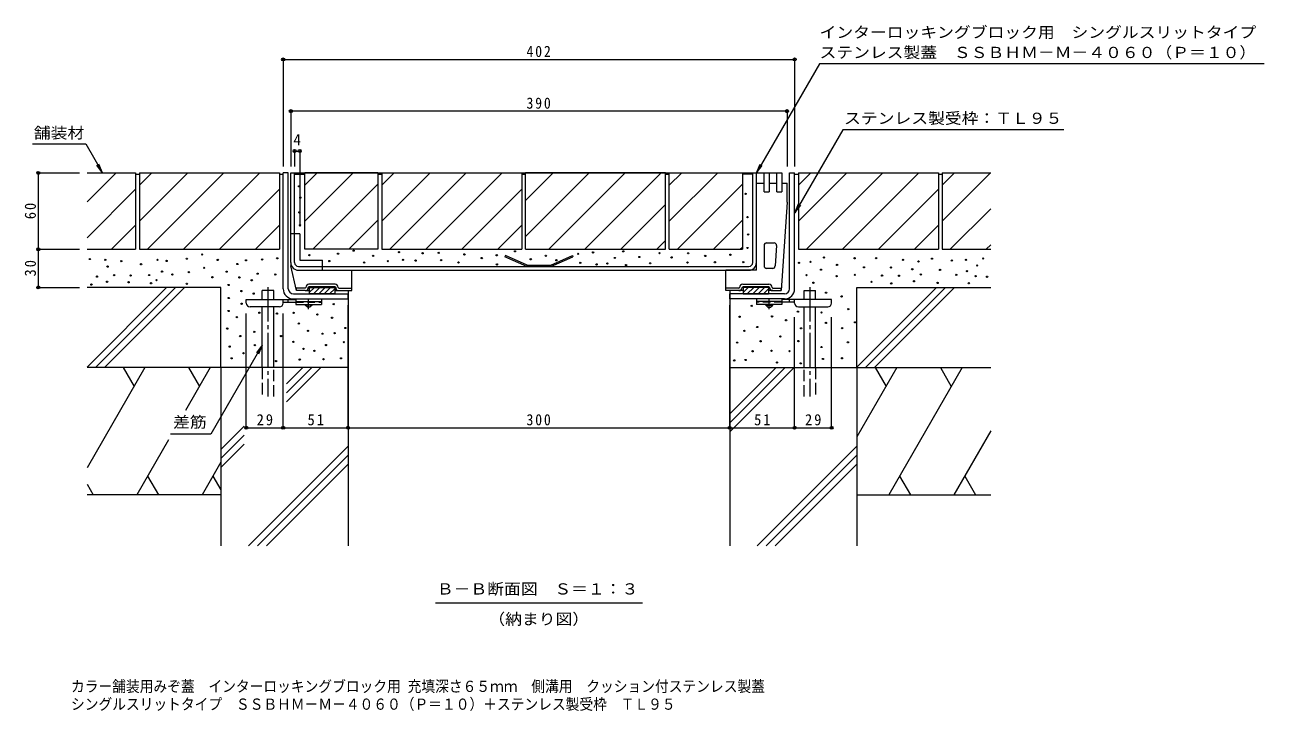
# Model space of a CAD drawing. Units: millimetres at full size, sheet at 1:3. Extents: x -1046 to 1169, y -824 to 816.
# Drawn here: x 156 to 1130, y -824 to -285 of the extents above; entities that cross this region are included whole.
import ezdxf
from ezdxf.enums import TextEntityAlignment as Align

# ---------------------------------------------------------------- set-up
doc = ezdxf.new("R2010")
doc.units = ezdxf.units.MM
doc.header["$LTSCALE"] = 3
doc.header["$PDMODE"] = 32
doc.header["$PDSIZE"] = 2.4
for name, pattern in [('CHAIN1', [8, 5, -1, 1, -1]), ('CHAIN2', [12, 9, -1, 1, -1]), ('DASHED1', [1.8, 1.2, -0.6]), ('DASHED2', [3, 2, -1]), ('DASHED3', [4, 3, -1])]:
    doc.linetypes.add(name, pattern=pattern)
for name, color, linetype, lineweight in [('4-1', 2, 'Continuous', 9), ('4-2', 3, 'Continuous', 9), ('4-3', 4, 'Continuous', 9), ('4-4', 7, 'Continuous', 9), ('4-5', 7, 'Continuous', 9), ('4-6', 6, 'Continuous', 9), ('4-9', 4, 'Continuous', 9), ('4-A', 6, 'Continuous', 9), ('4-E', 7, 'Continuous', 9)]:
    doc.layers.add(name, color=color, linetype=linetype, lineweight=lineweight)
doc.layers.add('F-5_F-5ﾚｲﾔ', color=2, linetype='Continuous')
doc.styles.add('ＭＳ ゴシック', font='')
doc.styles.get('ＭＳ ゴシック').set_extended_font_data('MS Gothic')

msp = doc.modelspace()

# ---------------------------------------------------------------- linework, layer by layer
at = {"layer": '4-1'}
for p, q in [((358.932, -492.412), (358.932, -401.412)), ((362.932, -401.412), (358.932, -401.412)), ((362.932, -492.411), (362.932, -401.412)), ((756.931, -492.411), (756.931, -401.412)), ((756.931, -401.412), (760.931, -401.412)), ((760.931, -492.412), (760.931, -401.412)), ((366.932, -496.411), (409.932, -496.411)), ((409.932, -500.412), (409.932, -496.411)), ((752.931, -496.411), (709.931, -496.411)), ((366.932, -500.412), (409.932, -500.412))]:
    msp.add_line(p, q, dxfattribs=at)
msp.add_lwpolyline([(752.931, -500.412), (709.931, -500.412), (709.931, -496.411)], dxfattribs=at)
for centre, radius, start, end in [((366.932, -492.412), 8, 180, 270), ((366.932, -492.411), 4, 180, 270), ((752.931, -492.411), 4, 270, 0), ((752.931, -492.412), 8, 270, 0)]:
    msp.add_arc(centre, radius, start, end, dxfattribs=at)
at = {"layer": '4-2'}
for p, q in [((364.931, -401.411), (750.932, -401.411)), ((364.932, -471.911), (364.932, -401.412)), ((367.932, -471.911), (367.932, -401.412)), ((727.932, -471.911), (727.932, -401.411)), ((730.932, -409.411), (730.932, -401.411)), ((533.58, -466.411), (533.179, -467.327)), ((550.49, -474.911), (533.179, -467.327)), ((550.699, -473.911), (533.58, -466.411)), ((569.164, -473.911), (586.283, -466.411)), ((569.373, -474.911), (586.684, -467.327)), ((586.283, -466.411), (586.684, -467.327)), ((370.927, -474.911), (724.932, -474.911)), ((550.699, -473.911), (569.164, -473.911)), ((370.925, -477.911), (724.932, -477.911))]:
    msp.add_line(p, q, dxfattribs=at)
at = {"layer": '4-2', "linetype": 'DASHED1'}
msp.add_line((730.932, -471.911), (730.932, -409.411), dxfattribs=at)
at = {"layer": '4-2'}
for centre, radius, start, end in [((370.932, -471.911), 6, 180, 269.93991), ((370.932, -471.911), 3, 180, 269.91503), ((724.932, -471.911), 3, 270, 0), ((724.932, -471.911), 6, 270, 0)]:
    msp.add_arc(centre, radius, start, end, dxfattribs=at)
at = {"layer": '4-3'}
for p, q in [((730.932, -477.911), (730.932, -409.411)), ((730.932, -409.411), (736.932, -409.411)), ((740.932, -409.411), (746.932, -409.411)), ((750.932, -409.411), (754.931, -409.411)), ((754.931, -424.411), (754.931, -409.411)), ((754.931, -424.411), (750.432, -493.911)), ((371.932, -449.412), (367.932, -449.412)), ((371.932, -449.412), (371.932, -469.911)), ((738.932, -456.412), (744.713, -456.412)), ((736.932, -458.412), (736.932, -474.412)), ((746.709, -458.541), (745.673, -474.541)), ((364.932, -471.911), (364.932, -474.412)), ((369.432, -493.911), (364.932, -474.412)), ((371.932, -469.911), (389.932, -469.911)), ((389.932, -474.911), (389.932, -469.911)), ((743.677, -476.412), (738.932, -476.412)), ((412.932, -493.911), (412.932, -477.911)), ((730.932, -477.911), (706.932, -477.911)), ((706.932, -493.911), (706.932, -477.911)), ((376.182, -491.911), (369.432, -491.911)), ((369.432, -493.911), (369.432, -491.911)), ((376.182, -493.911), (369.432, -493.911)), ((376.182, -493.911), (379.432, -493.911)), ((399.682, -488.911), (379.182, -488.911)), ((399.682, -490.911), (379.182, -490.911)), ((379.432, -490.911), (379.432, -496.411)), ((379.432, -491.011), (399.432, -491.011)), ((379.432, -491.111), (399.432, -491.111)), ((379.432, -491.211), (399.432, -491.211)), ((379.432, -491.311), (399.432, -491.311)), ((379.432, -491.411), (399.432, -491.411)), ((383.475, -491.411), (379.432, -495.455)), ((399.432, -496.411), (379.432, -496.411)), ((387.718, -491.411), (382.718, -496.411)), ((391.96, -491.411), (386.96, -496.411)), ((396.203, -491.411), (391.203, -496.411)), ((399.432, -492.425), (395.445, -496.411)), ((399.432, -490.911), (399.432, -496.411)), ((399.432, -493.911), (412.932, -493.911)), ((402.682, -491.911), (412.932, -491.911)), ((717.182, -491.911), (706.932, -491.911)), ((720.432, -493.911), (706.932, -493.911)), ((720.182, -488.911), (740.682, -488.911)), ((720.182, -490.911), (740.682, -490.911)), ((720.432, -490.911), (720.432, -496.411)), ((740.432, -491.011), (720.432, -491.011)), ((740.432, -491.111), (720.432, -491.111)), ((740.432, -491.211), (720.432, -491.211)), ((740.432, -491.311), (720.432, -491.311)), ((740.432, -491.411), (720.432, -491.411)), ((724.475, -491.411), (720.432, -495.455)), ((720.432, -496.411), (740.432, -496.411)), ((728.718, -491.411), (723.718, -496.411)), ((732.96, -491.411), (727.96, -496.411)), ((737.203, -491.411), (732.203, -496.411)), ((740.432, -492.425), (736.445, -496.411)), ((740.432, -490.911), (740.432, -496.411)), ((743.682, -493.911), (740.432, -493.911)), ((743.682, -491.911), (750.432, -491.911)), ((743.682, -493.911), (750.432, -493.911)), ((750.432, -493.911), (750.432, -491.911))]:
    msp.add_line(p, q, dxfattribs=at)
at = {"layer": '4-3', "linetype": 'DASHED1'}
for p, q in [((367.932, -449.412), (364.932, -449.412)), ((389.932, -477.911), (389.932, -474.911))]:
    msp.add_line(p, q, dxfattribs=at)
at = {"layer": '4-3'}
for centre, radius, start, end in [((738.932, -458.412), 2, 90, 180), ((744.713, -458.412), 2, 356.2954, 90), ((738.932, -474.412), 2, 180, 270), ((743.677, -474.412), 2, 270, 356.2954), ((376.182, -491.411), 2.5, 270, 0), ((376.182, -491.411), 0.5, 270, 0), ((379.182, -491.411), 2.5, 90, 180), ((379.182, -491.411), 0.5, 90, 180), ((399.682, -491.411), 2.5, 0, 90), ((399.682, -491.411), 0.5, 0, 90), ((402.682, -491.411), 2.5, 180, 270), ((402.682, -491.411), 0.5, 180, 270), ((717.182, -491.411), 2.5, 270, 0), ((717.182, -491.411), 0.5, 270, 0), ((720.182, -491.411), 2.5, 90, 180), ((720.182, -491.411), 0.5, 90, 180), ((740.682, -491.411), 2.5, 0, 90), ((740.682, -491.411), 0.5, 0, 90), ((743.682, -491.411), 2.5, 180, 270), ((743.682, -491.411), 0.5, 180, 270)]:
    msp.add_arc(centre, radius, start, end, dxfattribs=at)
at = {"layer": '4-4'}
for p, q in [((358.932, -311.372), (358.932, -396.412)), ((760.931, -311.372), (760.931, -396.412)), ((358.932, -312.272), (760.931, -312.272)), ((364.932, -352.008), (364.932, -396.412)), ((754.932, -352.908), (364.932, -352.908)), ((754.932, -352.008), (754.932, -396.412)), ((367.932, -383.322), (367.932, -396.411)), ((367.932, -384.222), (371.932, -384.222)), ((371.932, -383.322), (371.932, -443.412)), ((165.566, -401.412), (198.732, -401.412)), ((166.466, -401.412), (166.466, -461.412)), ((165.566, -461.412), (198.732, -461.412)), ((166.466, -461.412), (166.466, -491.412)), ((165.566, -491.412), (198.732, -491.412)), ((409.932, -602.559), (409.932, -505.412)), ((709.931, -602.559), (709.931, -505.412)), ((329.932, -602.559), (329.932, -511.911)), ((358.932, -602.559), (358.932, -511.911)), ((760.931, -602.559), (760.931, -514.711)), ((789.931, -602.559), (789.931, -514.711)), ((329.932, -601.659), (358.932, -601.659)), ((358.932, -601.659), (409.932, -601.659)), ((409.932, -601.659), (709.931, -601.659)), ((709.931, -601.659), (760.931, -601.659)), ((760.931, -601.659), (789.931, -601.659))]:
    msp.add_line(p, q, dxfattribs=at)
for p in [(358.932, -312.272), (760.931, -312.272), (364.932, -352.908), (754.932, -352.908), (367.932, -384.222), (371.932, -384.222), (166.466, -401.412), (166.466, -461.412), (166.466, -491.412), (329.932, -601.659), (358.932, -601.659), (409.932, -601.659), (709.931, -601.659), (760.931, -601.659), (789.931, -601.659)]:
    msp.add_point(p, dxfattribs=at)
at = {"layer": '4-5'}
for p, q in [((1129.997, -315.804), (780.358, -315.804)), ((798.786, -367.51), (761.134, -432.726)), ((972.454, -367.51), (798.786, -367.51)), ((216.966, -401.412), (214.096, -394.483)), ((730.932, -401.413), (733.802, -394.484)), ((761.134, -432.726), (764.004, -425.796)), ((761.134, -432.726), (765.699, -426.775)), ((342.473, -536.798), (337.907, -542.748)), ((342.473, -536.798), (339.603, -543.727)), ((478.621, -739.27), (641.234, -739.27))]:
    msp.add_line(p, q, dxfattribs=at)
for points in [[(780.358, -315.804), (730.932, -401.413), (735.497, -395.463)], [(161.895, -378.642), (203.82, -378.642), (216.966, -401.412), (212.4, -395.461)], [(342.473, -536.798), (302.087, -606.748), (270.418, -606.748)]]:
    msp.add_lwpolyline(points, dxfattribs=at)
at = {"layer": '4-6'}
for p, q in [((204.732, -553.974), (267.294, -491.412)), ((211.365, -554.412), (274.365, -491.412)), ((218.436, -554.412), (281.436, -491.412)), ((342.473, -500.911), (342.473, -493.911)), ((351.473, -493.911), (342.473, -493.911)), ((351.473, -500.911), (351.473, -493.911)), ((409.932, -493.911), (409.932, -694.412)), ((709.931, -493.911), (709.931, -694.412)), ((768.39, -500.911), (768.39, -493.911)), ((768.39, -493.911), (777.39, -493.911)), ((777.39, -500.911), (777.39, -493.911)), ((809.931, -553.974), (872.494, -491.412)), ((816.565, -554.412), (879.565, -491.412)), ((823.636, -554.412), (886.636, -491.412)), ((342.473, -554.412), (342.473, -506.711)), ((351.473, -554.412), (351.473, -506.711)), ((768.39, -554.412), (768.39, -506.711)), ((777.39, -554.412), (777.39, -506.711)), ((250.258, -554.412), (204.732, -633.265)), ((309.932, -554.412), (204.732, -554.412)), ((233.21, -554.412), (241.734, -569.175)), ((301.56, -554.412), (282.069, -588.17)), ((284.512, -554.412), (293.036, -569.175)), ((309.932, -554.412), (309.932, -694.412)), ((409.932, -554.412), (309.932, -554.412)), ((361.484, -581.363), (388.436, -554.412)), ((361.484, -574.292), (381.365, -554.412)), ((361.484, -567.221), (374.294, -554.412)), ((709.931, -604.934), (760.454, -554.412)), ((709.931, -597.863), (753.383, -554.412)), ((709.931, -590.792), (746.312, -554.412)), ((709.931, -554.412), (809.931, -554.412)), ((809.931, -554.412), (809.931, -694.412)), ((841.263, -554.412), (809.931, -608.679)), ((809.931, -554.412), (915.132, -554.412)), ((824.216, -554.412), (832.739, -569.175)), ((892.565, -554.412), (834.83, -654.412)), ((875.518, -554.412), (884.041, -569.175)), ((309.932, -618.774), (328.365, -600.341)), ((268.811, -611.133), (243.825, -654.412)), ((309.932, -625.845), (328.365, -607.412)), ((915.132, -604.183), (886.132, -654.412)), ((309.932, -632.916), (328.365, -614.483)), ((331.574, -694.412), (409.932, -616.054)), ((338.645, -694.412), (409.932, -623.125)), ((731.574, -694.412), (809.931, -616.054)), ((738.645, -694.412), (809.931, -623.125)), ((309.932, -628.769), (295.127, -654.412)), ((345.716, -694.412), (409.932, -630.196)), ((745.716, -694.412), (809.931, -630.196)), ((252.348, -639.648), (260.872, -654.412)), ((303.651, -639.648), (309.932, -650.527)), ((843.354, -639.648), (851.877, -654.412)), ((894.656, -639.648), (903.18, -654.412)), ((204.732, -646.031), (209.57, -654.412)), ((309.932, -654.412), (204.732, -654.412)), ((809.931, -654.412), (915.132, -654.412))]:
    msp.add_line(p, q, dxfattribs=at)
at = {"layer": '4-6', "linetype": 'CHAIN2'}
for p, q in [((346.973, -491.126), (346.973, -577.078)), ((772.89, -491.126), (772.89, -577.078))]:
    msp.add_line(p, q, dxfattribs=at)
at = {"layer": '4-6', "linetype": 'DASHED3'}
for p, q in [((342.473, -554.412), (342.473, -577.078)), ((351.473, -577.078), (351.473, -554.412)), ((768.39, -577.078), (768.39, -554.412)), ((777.39, -554.412), (777.39, -577.078))]:
    msp.add_line(p, q, dxfattribs=at)
at = {"layer": '4-6'}
for points in [[(309.932, -554.412), (309.932, -491.412), (204.732, -491.412)], [(809.931, -554.412), (809.931, -491.412), (915.132, -491.412)]]:
    msp.add_lwpolyline(points, dxfattribs=at)
at = {"layer": '4-9'}
for p, q in [((329.932, -500.911), (368.932, -500.911)), ((329.932, -503.711), (329.932, -500.911)), ((358.927, -502.911), (368.932, -502.911)), ((358.932, -503.711), (358.932, -500.911)), ((362.932, -502.911), (362.932, -500.911)), ((789.931, -500.911), (750.931, -500.911)), ((760.936, -502.911), (750.931, -502.911)), ((756.931, -502.911), (756.931, -500.911)), ((760.931, -503.711), (760.931, -500.911)), ((789.931, -503.711), (789.931, -500.911)), ((355.932, -506.711), (332.932, -506.711)), ((763.931, -506.711), (786.931, -506.711))]:
    msp.add_line(p, q, dxfattribs=at)
at = {"layer": '4-9', "color": 3}
for p, q in [((368.932, -500.412), (368.932, -504.912)), ((368.932, -500.412), (388.932, -500.412)), ((368.932, -502.412), (388.932, -502.412)), ((368.932, -504.912), (388.932, -504.912)), ((388.932, -500.412), (388.932, -504.912)), ((750.931, -500.412), (730.931, -500.412)), ((730.931, -500.412), (730.931, -504.912)), ((750.931, -502.412), (730.931, -502.412)), ((750.931, -504.912), (730.931, -504.912)), ((750.931, -500.412), (750.931, -504.912))]:
    msp.add_line(p, q, dxfattribs=at)
at = {"layer": '4-9', "color": 3, "linetype": 'DASHED2'}
for p, q in [((368.932, -502.912), (388.932, -502.912)), ((750.931, -502.912), (730.931, -502.912))]:
    msp.add_line(p, q, dxfattribs=at)
at = {"layer": '4-9', "color": 2}
for p, q in [((381.682, -505.411), (376.182, -505.411)), ((381.682, -505.411), (381.682, -504.912)), ((738.181, -505.411), (738.181, -504.912)), ((738.181, -505.411), (743.681, -505.411))]:
    msp.add_line(p, q, dxfattribs=at)
at = {"layer": '4-9', "linetype": 'CHAIN1'}
for p, q in [((378.932, -508.459), (378.932, -500.412)), ((740.931, -508.459), (740.931, -500.412))]:
    msp.add_line(p, q, dxfattribs=at)
at = {"layer": '4-9', "color": 2}
for points in [[(381.682, -505.411), (379.932, -506.911), (377.932, -506.911), (376.182, -505.411), (376.182, -504.912)], [(738.181, -505.411), (739.931, -506.911), (741.931, -506.911), (743.681, -505.411), (743.681, -504.912)]]:
    msp.add_lwpolyline(points, dxfattribs=at)
at = {"layer": '4-9'}
for centre, start, end in [((332.932, -503.711), 180, 270), ((355.932, -503.711), 270, 0), ((763.931, -503.711), 180, 270), ((786.931, -503.711), 270, 0)]:
    msp.add_arc(centre, 3, start, end, dxfattribs=at)
at = {"layer": '4-A'}
for p, q in [((736.932, -401.411), (740.932, -401.411)), ((736.932, -416.411), (736.932, -401.411)), ((740.932, -401.411), (740.932, -416.411)), ((746.932, -401.411), (750.932, -401.411)), ((746.932, -416.411), (746.932, -401.411)), ((750.932, -401.411), (750.932, -416.411)), ((736.932, -416.411), (740.932, -416.411)), ((746.932, -416.411), (750.932, -416.411))]:
    msp.add_line(p, q, dxfattribs=at)
at = {"layer": '4-E', "color": 2}
for p, q in [((204.732, -424.204), (227.524, -401.412)), ((204.732, -401.412), (242.931, -401.412)), ((242.931, -401.412), (242.931, -461.412)), ((242.931, -402.412), (245.931, -402.412)), ((245.931, -401.412), (245.931, -461.412)), ((245.931, -411.152), (255.672, -401.412)), ((245.931, -439.436), (283.956, -401.412)), ((252.24, -461.412), (312.24, -401.412)), ((280.524, -461.412), (340.524, -401.412)), ((355.932, -402.412), (358.932, -402.412)), ((368.147, -402.412), (376.016, -402.412)), ((376.016, -461.412), (376.016, -401.412)), ((433.432, -401.412), (376.016, -401.412)), ((376.016, -439.436), (414.041, -401.412)), ((376.016, -411.152), (385.756, -401.412)), ((433.432, -401.412), (433.432, -461.412)), ((433.432, -402.412), (436.432, -402.412)), ((436.432, -401.412), (436.432, -461.412)), ((436.432, -439.436), (474.456, -401.412)), ((436.432, -411.152), (446.172, -401.412)), ((442.74, -461.412), (502.74, -401.412)), ((471.024, -461.412), (531.024, -401.412)), ((546.432, -402.412), (549.432, -402.412)), ((549.432, -451.436), (599.456, -401.411)), ((549.432, -423.152), (571.172, -401.412)), ((549.432, -461.412), (549.432, -401.412)), ((567.74, -461.412), (627.74, -401.412)), ((596.024, -461.411), (656.024, -401.412)), ((659.432, -402.412), (662.432, -402.412)), ((662.432, -461.412), (662.432, -401.412)), ((662.432, -401.412), (719.847, -401.412)), ((662.432, -439.436), (700.456, -401.412)), ((662.432, -411.152), (672.172, -401.412)), ((719.847, -401.412), (719.847, -461.412)), ((727.716, -402.412), (719.847, -402.412)), ((760.931, -402.412), (763.932, -402.412)), ((763.932, -401.412), (873.932, -401.412)), ((763.932, -401.412), (763.932, -461.412)), ((763.932, -439.436), (801.956, -401.412)), ((763.932, -411.152), (773.672, -401.412)), ((770.24, -461.412), (830.24, -401.412)), ((798.524, -461.412), (858.524, -401.412)), ((873.932, -401.412), (873.932, -461.412)), ((873.932, -402.412), (876.932, -402.412)), ((876.932, -439.436), (914.956, -401.412)), ((876.932, -401.412), (915.132, -401.412)), ((876.932, -401.412), (876.932, -461.412)), ((876.932, -411.152), (886.672, -401.412)), ((204.732, -452.489), (242.931, -414.289)), ((308.809, -461.412), (355.931, -414.289)), ((382.325, -461.412), (433.432, -410.305)), ((499.309, -461.412), (546.432, -414.289)), ((668.74, -461.412), (719.847, -410.305)), ((826.809, -461.412), (873.932, -414.289)), ((624.309, -461.412), (659.432, -426.289)), ((883.24, -461.412), (915.132, -429.52)), ((224.093, -461.412), (242.931, -442.573)), ((337.093, -461.412), (355.931, -442.573)), ((410.609, -461.412), (433.432, -438.589)), ((527.593, -461.412), (546.432, -442.573)), ((697.024, -461.412), (719.847, -438.589)), ((855.093, -461.412), (873.932, -442.573)), ((652.593, -461.411), (659.432, -454.573)), ((911.524, -461.412), (915.132, -457.804)), ((204.732, -461.412), (242.931, -461.412)), ((245.931, -461.412), (355.931, -461.412)), ((433.432, -461.412), (376.016, -461.412)), ((436.432, -461.412), (546.432, -461.412)), ((662.432, -461.412), (719.847, -461.412)), ((718.093, -461.412), (719.847, -459.658)), ((763.932, -461.412), (873.932, -461.412)), ((876.932, -461.412), (915.132, -461.412))]:
    msp.add_line(p, q, dxfattribs=at)
for points in [[(245.931, -401.412), (355.931, -401.412), (355.931, -461.412)], [(436.432, -401.412), (546.432, -401.412), (546.432, -461.412)], [(549.432, -461.412), (659.432, -461.412), (659.432, -401.412), (549.432, -401.412)]]:
    msp.add_lwpolyline(points, dxfattribs=at)
at = {"layer": '4-E'}
for centre in [(371.359, -411.964), (722.343, -417.849), (372.382, -420.834), (371.7, -432.435), (723.879, -436.102), (372.211, -442.499), (724.39, -449.75), (295.267, -465.51), (379.524, -466.08), (402.078, -464.876), (414.234, -462.532), (429.612, -466.633), (449.969, -463.704), (468.486, -464.566), (481.204, -464.219), (501.364, -465.444), (526.782, -466.126), (541.112, -463.056), (565.336, -466.468), (590.813, -465.028), (602.525, -463.909), (626.237, -463.056), (638.861, -467.491), (654.716, -464.436), (664.236, -467.805), (677.271, -464.583), (690.69, -466.638), (710.438, -465.692), (723.842, -460.404), (784.028, -467.887), (206.945, -469.067), (219.057, -469.75), (220.934, -475.038), (231.681, -470.773), (247.205, -473.161), (260.17, -469.75), (267.335, -470.602), (283.2, -468.811), (296.802, -476.001), (307.468, -469.806), (322.977, -472.999), (329.714, -470.119), (342.409, -469.366), (354.28, -468.527), (395.182, -470.711), (422.582, -471.905), (441.182, -470.734), (453.045, -469.709), (463.004, -470.294), (483.119, -469.903), (496.758, -471.756), (515.011, -468.344), (526.952, -473.291), (553.514, -469.269), (573.635, -470.057), (592.46, -472.097), (605.254, -473.274), (613.784, -472.591), (619.603, -468.266), (628.454, -473.803), (647.39, -472.438), (676.685, -471.905), (698.264, -471.619), (720.535, -471.538), (764.354, -472.053), (773.365, -471.281), (781.64, -477.44), (794.264, -473.687), (808.025, -468.456), (815.417, -475.621), (824.97, -468.342), (836.684, -475.734), (846.01, -469.707), (853.402, -477.099), (858.293, -470.958), (868.869, -468.797), (875.238, -477.668), (884.507, -470.276), (895.652, -469.707), (904.409, -474.142), (909.072, -468.683), (212.575, -482.885), (220.482, -486.921), (226.051, -481.691), (237.458, -487.365), (239.016, -482.032), (253.591, -481.65), (259.316, -485.7), (263.752, -478.961), (271.852, -481.215), (284.735, -479.303), (303.254, -483.37), (314.49, -478.991), (324.513, -483.49), (334.212, -485.731), (338.813, -480.582), (352.723, -481.215), (770.267, -481.734), (793.923, -482.558), (808.252, -481.535), (821.349, -487.001), (829.633, -482.103), (842.939, -482.217), (854.746, -486.557), (860.112, -481.193), (887.919, -481.535), (896.448, -478.578), (903.158, -482.558), (912.143, -483.013), (208.165, -489.186), (255.1, -488.141), (283.171, -488.474), (316.025, -489.482), (326.049, -494.27), (335.747, -496.222), (775.629, -487.729), (785.654, -495.522), (836.882, -488.221), (873.275, -487.888), (897.796, -488.11), (316.116, -499.713), (326.219, -504.197), (398.693, -504.519), (727.237, -505.882), (797.847, -498.464), (316.039, -509.902), (322.478, -514.69), (340.165, -511.252), (353.992, -511.978), (367.105, -511.375), (385.795, -512.694), (397.372, -515.189), (717.711, -514.441), (743.214, -514.162), (763.519, -510.431), (782.048, -511.097), (803.09, -508.45), (314.951, -523.734), (336.224, -526.264), (371.237, -519.814), (378.423, -525.527), (407.763, -523.263), (721.468, -525.521), (731.571, -522.486), (754.159, -517.187), (765.96, -523.524), (785.502, -519.292), (798.278, -523.346), (808.372, -518.822), (325.168, -529.581), (357.209, -529.619), (366.939, -534.122), (389.848, -527.738), (399.365, -527.352), (406.617, -534.372), (715.723, -534.771), (734.15, -533.666), (749.752, -529.98), (763.852, -533.51), (802.823, -534.526), (316.876, -537.873), (327.701, -543.142), (336.67, -536.716), (374.922, -539.716), (383.415, -541.221), (392.591, -536.716), (727.885, -541.528), (742.715, -541.124), (756.862, -541.457), (782.062, -538.211), (318.35, -547.087), (353.326, -549.258), (371.932, -548.102), (390.585, -547.824), (404.386, -547.104), (713.479, -548.71), (722.357, -548.408), (747.05, -550.373), (765.738, -551.04), (783.158, -547.615), (798.155, -547.056)]:
    msp.add_circle(centre, 0.5, dxfattribs=at)

# ---------------------------------------------------------------- texts
at = {"layer": '4-4', "color": 2, "style": 'ＭＳ ゴシック'}
msp.add_text('4', height=8.798, dxfattribs=at).set_placement((366.932, -382.422), align=Align.BOTTOM_LEFT)
at = {"layer": '4-4', "color": 2, "char_height": 8.798, "attachment_point": 7, "style": 'ＭＳ ゴシック'}
for s, insert in [('\\T1.27;\\W0.9;402', (550.182, -310.472)), ('\\T1.27;\\W0.9;390', (550.182, -351.108)), ('\\T1.27;\\W0.95;29', (338.057, -599.859)), ('\\T1.27;\\W0.95;51', (378.057, -599.859)), ('\\T1.27;\\W0.9;300', (550.182, -599.859)), ('\\T1.27;\\W0.95;51', (729.056, -599.859)), ('\\T1.27;\\W0.95;29', (769.056, -599.859))]:
    msp.add_mtext(s, dxfattribs=dict(at, insert=insert))
at = {"layer": '4-4', "color": 2, "char_height": 8.798, "attachment_point": 7, "rotation": 90, "style": 'ＭＳ ゴシック'}
for s, insert in [('\\T1.27;\\W0.95;60', (164.666, -437.787)), ('\\T1.27;\\W0.95;30', (164.666, -482.787))]:
    msp.add_mtext(s, dxfattribs=dict(at, insert=insert))
at = {"layer": '4-5', "color": 2, "style": 'ＭＳ ゴシック', "width": 1.1}
for s, p in [('インターロッキングブロック用\u3000シングルスリットタイプ', (780.497, -297.966)), ('ステンレス製蓋\u3000ＳＳＢＨＭ－Ｍ－４０６０（Ｐ＝１０）', (780.497, -313.796)), ('ステンレス製受枠：ＴＬ９５', (799.788, -365.502)), ('舗装材', (162.972, -376.966)), ('差筋', (272.397, -604.179)), ('Ｂ－Ｂ断面図\u3000Ｓ＝１：３', (479.69, -735.314)), ('（納まり図）', (520.178, -758.993))]:
    msp.add_text(s, height=8.798, dxfattribs=at).set_placement(p, align=Align.BOTTOM_LEFT)
at = {"layer": 'F-5_F-5ﾚｲﾔ', "style": 'ＭＳ ゴシック', "width": 0.9}
for s, p in [('カラー舗装用みぞ蓋\u3000インターロッキングブロック用 充填深さ６５ｍｍ\u3000側溝用\u3000クッション付ステンレス製蓋', (192.144, -811.839)), ('シングルスリットタイプ\u3000ＳＳＢＨＭ－Ｍ－４０６０（Ｐ＝１０）＋ステンレス製受枠\u3000ＴＬ９５', (192.144, -825.843))]:
    msp.add_text(s, height=8.798, dxfattribs=at).set_placement(p, align=Align.BOTTOM_LEFT)

doc.saveas('drawing.dxf')
